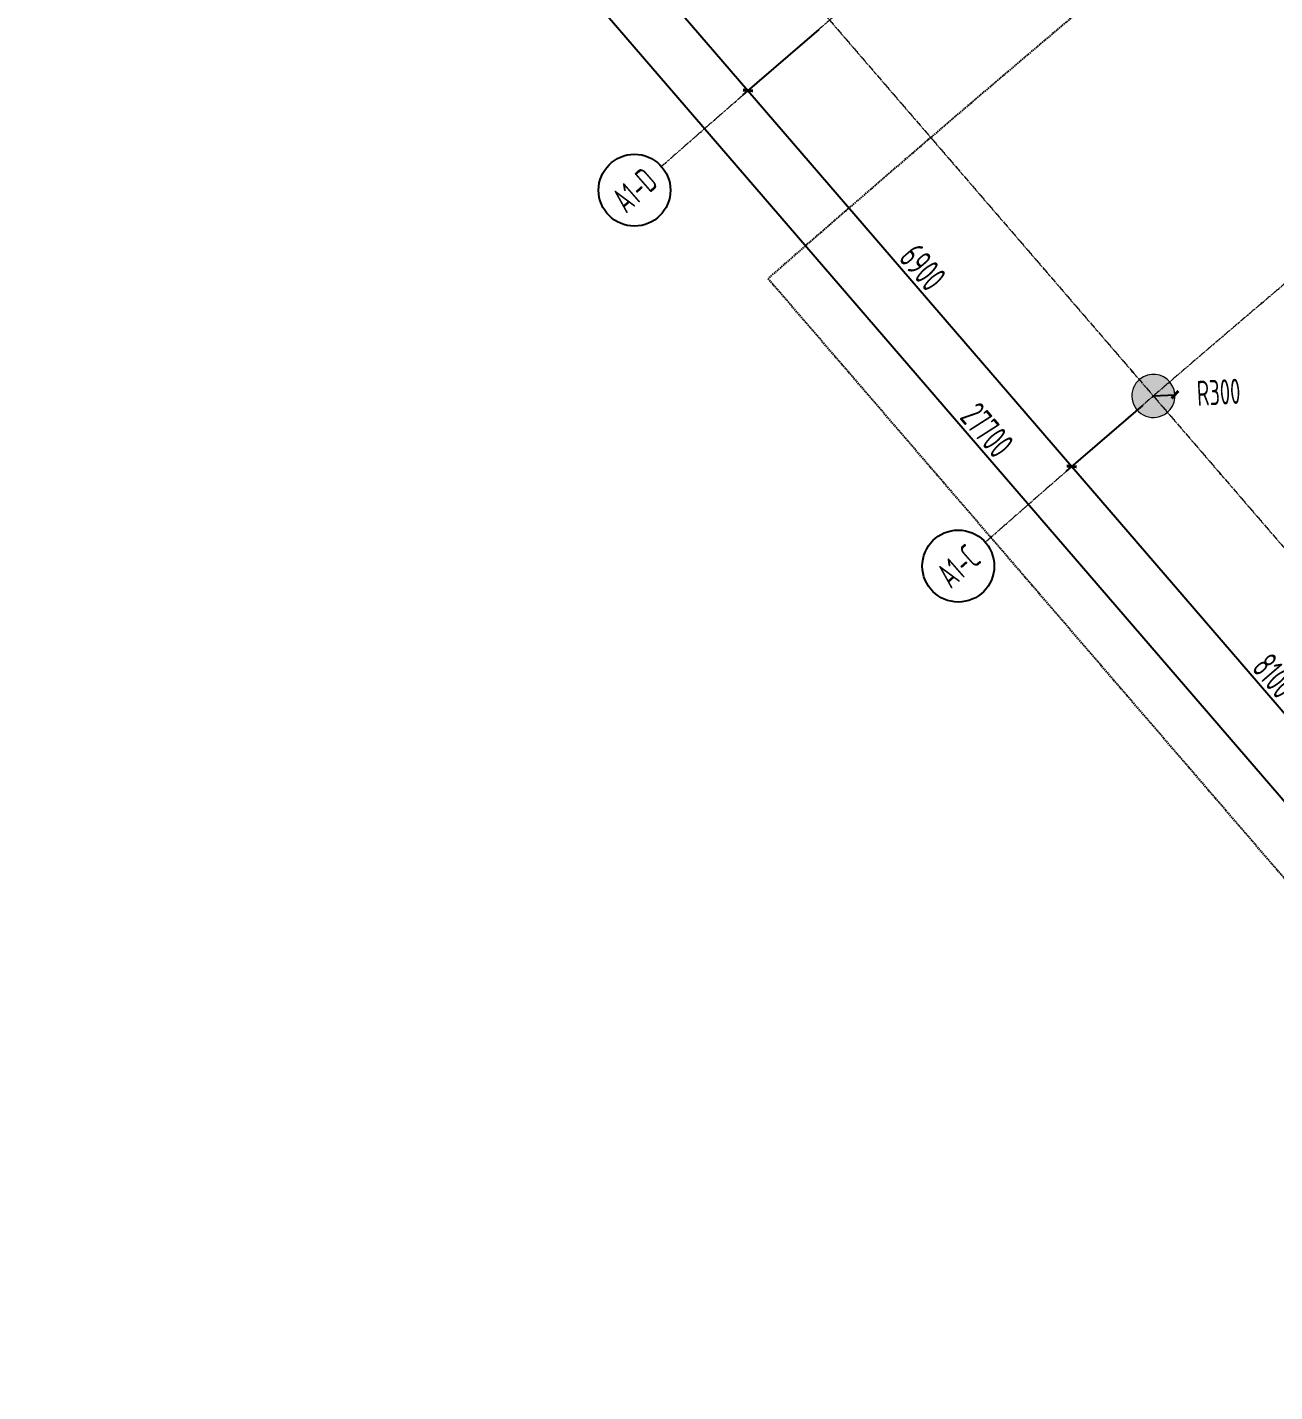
# Model space of a CAD drawing. Header units: millimetres. Extents: x 0 to 12095980, y -6694179 to 0.
# Drawn here: x 11566139 to 11583493, y -6479462 to -6460484 of the extents above; entities that cross this region are included whole.
import ezdxf
from ezdxf.enums import TextEntityAlignment as Align

# ---------------------------------------------------------------- set-up
doc = ezdxf.new("R2010")
doc.units = ezdxf.units.MM
doc.header["$LTSCALE"] = 10
doc.linetypes.add('A1-RG-AXIS$0$CENTER', pattern=[50.8, 31.75, -6.35, 6.35, -6.35])
doc.linetypes.add('A1-RI-F2$0$HIDDEN2', pattern=[0.1875, 0.125, -0.0625])
for name, color, linetype in [('A1-RG-AXIS$0$A-COLU-HATH', 8, 'Continuous'), ('A1-RG-AXIS$0$A-COLUMN', 7, 'Continuous'), ('A1-RG-AXIS$0$A-DETL-PEN0', 247, 'Continuous'), ('A1-RG-AXIS$0$A-DIMS-100', 1, 'Continuous'), ('A1-RG-AXIS$0$A-SYMB-NAME', 13, 'Continuous'), ('A1-RI-F2$0$A-DIMS-1：100', 1, 'Continuous'), ('A1-RI-F2$0$A-FUZHUXIAN', 55, 'A1-RI-F2$0$HIDDEN2'), ('A1-RI-F2$0$A-TEXT1', 4, 'Continuous')]:
    doc.layers.add(name, color=color, linetype=linetype)
doc.layers.add('A1-RG-AXIS$0$A-GRID', color=1, linetype='A1-RG-AXIS$0$CENTER', lineweight=9)
doc.styles.add('A1-RG-AXIS$0$A1-RG-AXIS$0$XD2008', font='xd-hzs.shx', dxfattribs={"width": 0.7, "bigfont": 'xd-hztxt.shx'})
doc.styles.add('A1-RG-AXIS$0$XD2008', font='xd-hzs.shx', dxfattribs={"width": 0.7, "bigfont": 'xd-hztxt.shx'})
doc.styles.add('A1-RI-F2$0$ECADI', font='gbeitc.shx', dxfattribs={"width": 0.7, "bigfont": 'gbcbig.shx'})
doc.styles.add('A1-RI-F2$0$XD2008', font='xd-hzs.shx', dxfattribs={"width": 0.7, "bigfont": 'xd-hztxt.shx'})
doc.dimstyles.new('A1-RG-AXIS$0$XD100$0', dxfattribs={"dimscale": 100, "dimtxt": 5.5, "dimasz": 1, "dimexe": 1, "dimexo": 2, "dimgap": 0.5, "dimtad": 1, "dimdec": 0, "dimdsep": 46, "dimtxsty": 'A1-RG-AXIS$0$XD2008', "dimblk": 'A1-RG-AXIS$0$_ArchTick', "dimblk1": 'A1-RG-AXIS$0$_ArchTick', "dimblk2": 'A1-RG-AXIS$0$_ArchTick', "dimsah": 1, "dimcen": 2.5, "dimclrt": 4, "dimazin": 0, "dimtfac": 1, "dimtdec": 0, "dimtix": 1, "dimtmove": 0, "dimatfit": 3, "dimfxl": 1, "dimtolj": 1, "dimtzin": 0, "dimarcsym": 0})
doc.dimstyles.new('A1-RI-F2$0$XD100', dxfattribs={"dimscale": 100, "dimtxt": 3.5, "dimasz": 1, "dimexe": 1, "dimexo": 2, "dimgap": 1, "dimtad": 1, "dimdec": 0, "dimdsep": 46, "dimtxsty": 'A1-RI-F2$0$XD2008', "dimblk": 'A1-RI-F2$0$_ArchTick', "dimcen": 2.5, "dimclrd": 1, "dimclre": 1, "dimclrt": 4, "dimaunit": 1, "dimadec": 0, "dimazin": 0, "dimtfac": 1, "dimtdec": 0, "dimtix": 1, "dimtmove": 2, "dimatfit": 3, "dimfxl": 1, "dimtolj": 1, "dimtzin": 0, "dimarcsym": 0})

# ---------------------------------------------------------------- blocks, each defined once
blk = doc.blocks.new('A1-RI-F2$0$_ArchTick')
at = {"color": 0, "linetype": 'ByBlock', "const_width": 0.4}
blk.add_lwpolyline([(-0.5, -0.5), (0.5, 0.5)], dxfattribs=at)
blk = doc.blocks.new('*D48')
at = {"layer": 'A1-RI-F2$0$A-DIMS-1：100', "color": 1, "linetype": 'ByBlock', "lineweight": -2, "transparency": 16777216}
blk.add_line((11581805, -6465612), (11582105, -6465595), dxfattribs=at)
at = {"layer": 'A1-RI-F2$0$A-DIMS-1：100', "color": 1, "linetype": 'ByBlock', "lineweight": -2, "transparency": 16777216, "xscale": 100, "yscale": 100, "zscale": 100, "rotation": 3.206619953739898}
blk.add_blockref('A1-RI-F2$0$_ArchTick', (11582105, -6465595), dxfattribs=at)
at = {"layer": 'A1-RI-F2$0$A-DIMS-1：100', "color": 4, "linetype": 'ByBlock', "transparency": 16777216, "insert": (11582712, -6465561), "char_height": 350, "attachment_point": 5, "rotation": 3.2066, "style": 'A1-RI-F2$0$XD2008'}
blk.add_mtext('\\A1;R300', dxfattribs=at)
blk = doc.blocks.new('A1-RG-AXIS$0$_ArchTick')
at = {"color": 0, "linetype": 'ByBlock', "const_width": 0.4}
blk.add_lwpolyline([(-0.5, -0.5), (0.5, 0.5)], dxfattribs=at)
blk = doc.blocks.new('*D717')
at = {"layer": 'A1-RG-AXIS$0$A-DIMS-100', "color": 0, "lineweight": -2, "transparency": 16777216}
for p, q in [((11571862, -6454379), (11570195, -6455815)), ((11570271, -6455750), (11588352, -6476735)), ((11589943, -6475365), (11588276, -6476801))]:
    blk.add_line(p, q, dxfattribs=at)
at = {"layer": 'A1-RG-AXIS$0$A-DIMS-100', "color": 0, "lineweight": -2, "transparency": 16777216, "xscale": 100, "yscale": 100, "zscale": 100}
for p, rotation in [((11570271, -6455750), 130.7474706807866), ((11588352, -6476735), 310.7474706807866)]:
    blk.add_blockref('A1-RG-AXIS$0$_ArchTick', p, dxfattribs=dict(at, rotation=rotation))
at = {"layer": 'A1-RG-AXIS$0$A-DIMS-100', "color": 4, "transparency": 16777216, "insert": (11579491, -6466088), "char_height": 375, "attachment_point": 5, "rotation": 310.7475, "style": 'A1-RG-AXIS$0$XD2008'}
blk.add_mtext('\\A1;27700', dxfattribs=at)
blk = doc.blocks.new('*D718')
at = {"layer": 'A1-RG-AXIS$0$A-DIMS-100', "color": 0, "lineweight": -2, "transparency": 16777216}
for p, q in [((11581653, -6465743), (11580592, -6466657)), ((11580668, -6466592), (11585954, -6472729)), ((11586939, -6471880), (11585878, -6472794))]:
    blk.add_line(p, q, dxfattribs=at)
at = {"layer": 'A1-RG-AXIS$0$A-DIMS-100', "color": 0, "lineweight": -2, "transparency": 16777216, "xscale": 100, "yscale": 100, "zscale": 100}
for p, rotation in [((11580668, -6466592), 130.7384765822796), ((11585954, -6472729), 310.7384765822796)]:
    blk.add_blockref('A1-RG-AXIS$0$_ArchTick', p, dxfattribs=dict(at, rotation=rotation))
at = {"layer": 'A1-RG-AXIS$0$A-DIMS-100', "color": 4, "transparency": 16777216, "insert": (11583491, -6469505), "char_height": 375, "attachment_point": 5, "rotation": 310.7385, "style": 'A1-RG-AXIS$0$XD2008'}
blk.add_mtext('\\A1;8100', dxfattribs=at)
blk = doc.blocks.new('*D719')
at = {"layer": 'A1-RG-AXIS$0$A-DIMS-100', "color": 0, "lineweight": -2, "transparency": 16777216}
for p, q in [((11577150, -6460515), (11576089, -6461429)), ((11576165, -6461363), (11580668, -6466592)), ((11581653, -6465743), (11580592, -6466657))]:
    blk.add_line(p, q, dxfattribs=at)
at = {"layer": 'A1-RG-AXIS$0$A-DIMS-100', "color": 0, "lineweight": -2, "transparency": 16777216, "xscale": 100, "yscale": 100, "zscale": 100}
for p, rotation in [((11576165, -6461363), 130.738476582275), ((11580668, -6466592), 310.738476582275)]:
    blk.add_blockref('A1-RG-AXIS$0$_ArchTick', p, dxfattribs=dict(at, rotation=rotation))
at = {"layer": 'A1-RG-AXIS$0$A-DIMS-100', "color": 4, "transparency": 16777216, "insert": (11578596, -6463822), "char_height": 375, "attachment_point": 5, "rotation": 310.7385, "style": 'A1-RG-AXIS$0$XD2008'}
blk.add_mtext('\\A1;6900', dxfattribs=at)
blk = doc.blocks.new('*D720')
at = {"layer": 'A1-RG-AXIS$0$A-DIMS-100', "color": 0, "lineweight": -2, "transparency": 16777216}
for p, q in [((11571864, -6454377), (11570803, -6455291)), ((11570879, -6455226), (11576165, -6461363)), ((11577150, -6460515), (11576089, -6461429))]:
    blk.add_line(p, q, dxfattribs=at)
at = {"layer": 'A1-RG-AXIS$0$A-DIMS-100', "color": 0, "lineweight": -2, "transparency": 16777216, "xscale": 100, "yscale": 100, "zscale": 100}
for p, rotation in [((11570879, -6455226), 130.7384765822831), ((11576165, -6461363), 310.7384765822831)]:
    blk.add_blockref('A1-RG-AXIS$0$_ArchTick', p, dxfattribs=dict(at, rotation=rotation))
at = {"layer": 'A1-RG-AXIS$0$A-DIMS-100', "color": 4, "transparency": 16777216, "insert": (11573702, -6458140), "char_height": 375, "attachment_point": 5, "rotation": 310.7385, "style": 'A1-RG-AXIS$0$XD2008'}
blk.add_mtext('\\A1;8100', dxfattribs=at)
blk = doc.blocks.new('A1-RG-AXIS$0$Round Column1 - 600 mm Diameter-1418243-一层平面 校行政中心 FIRST FLOOR PLAN')
at = {"layer": 'A1-RG-AXIS$0$A-COLUMN', "lineweight": 9}
for start, end in [(90, 180), (0, 90), (180, 0)]:
    blk.add_arc((0, 0), 300, start, end, dxfattribs=at)
blk = doc.blocks.new('A1-RG-AXIS$0$colu')
at = {"layer": 'A1-RG-AXIS$0$A-COLU-HATH', "linetype": 'ByBlock'}
blk.add_hatch(color=256, dxfattribs=at).paths.add_polyline_path([(11582040, -6465425, 0.414214), (11581618, -6465377, 0.414214), (11581571, -6465799, 1)])
at = {"layer": 'A1-RG-AXIS$0$A-COLUMN', "rotation": 309.0484412447464}
blk.add_blockref('A1-RG-AXIS$0$Round Column1 - 600 mm Diameter-1418243-一层平面 校行政中心 FIRST FLOOR PLAN', (11581805, -6465612), dxfattribs=at)
blk = doc.blocks.new('A1-RG-AXIS$0$A1zhouhao')
at = {"color": 13}
blk.add_circle((11937809, -6402822), 500, dxfattribs=at)
at = {"style": 'A1-RG-AXIS$0$A1-RG-AXIS$0$XD2008', "width": 0.7}
blk.add_attdef('GRID', text='', height=500, dxfattribs=at).set_placement((11937809, -6402822), align=Align.MIDDLE)
blk = doc.blocks.new('A1-RG-AXIS')
at = {"layer": 'A1-RG-AXIS$0$A-DETL-PEN0', "linetype": 'A1-RG-AXIS$0$CENTER'}
for p, q in [((11579050.9, -6462416.8), (11579064, -6462431.9)), ((11580277.6, -6463840.5), (11580290.6, -6463855.6)), ((11581504.2, -6465264.2), (11581517.2, -6465279.3)), ((11582730.8, -6466687.9), (11582743.9, -6466703.1))]:
    blk.add_line(p, q, dxfattribs=at)
blk.add_arc((11778731.2, -6694179.1), 301699.9, 130.370222, 130.37402, dxfattribs=at)
at = {"layer": 'A1-RG-AXIS$0$A-GRID', "linetype": 'A1-RG-AXIS$0$CENTER', "ltscale": 0.05}
blk.add_lwpolyline([(11566139, -6447430.3), (11593295, -6478949.3)], dxfattribs=at)
blk.add_arc((11778731.9, -6694178.6), 308600, 107.574373, 131.323037, dxfattribs=at)
at = {"layer": 'A1-RG-AXIS$0$A-GRID', "ltscale": 0.05}
blk.add_arc((11778731.9, -6694178.6), 301700, 107.53359, 131.336201, dxfattribs=at)
at = {"layer": 'A1-RG-AXIS$0$A-COLU-HATH', "linetype": 'ByBlock'}
blk.add_blockref('A1-RG-AXIS$0$colu', (0, 0), dxfattribs=at)
at = {"layer": 'A1-RG-AXIS$0$A-SYMB-NAME', "linetype": 'ByBlock'}
ref = blk.add_blockref('A1-RG-AXIS$0$A1zhouhao', (-1620985.7, -9526129.9), dxfattribs=dict(at, rotation=41.27662153606238))
ref.add_attrib('GRID', 'A1-D', dxfattribs={"layer": '0', "color": 4, "height": 350, "rotation": 41.27662, "style": 'A1-RG-AXIS$0$A1-RG-AXIS$0$XD2008', "width": 0.7}).set_placement((11574586.4, -6462750.3), align=Align.MIDDLE)
ref = blk.add_blockref('A1-RG-AXIS$0$A1zhouhao', (-1615834.2, -9534144.9), dxfattribs=dict(at, rotation=41.28872405168624))
ref.add_attrib('GRID', 'A1-C', dxfattribs={"layer": '0', "color": 4, "height": 350, "rotation": 41.28872, "style": 'A1-RG-AXIS$0$A1-RG-AXIS$0$XD2008', "width": 0.7}).set_placement((11579090.6, -6467978), align=Align.MIDDLE)
at = {"layer": 'A1-RG-AXIS$0$A-DIMS-100'}
for p1, p2, distance, picture, middle in [((11572013.5, -6454248.7), (11590094, -6475234), -2300, '*D717', (11579491.2, -6466087.6)), ((11572015.8, -6454246.7), (11577301.9, -6460384), -1500.7, '*D720', (11573701.7, -6458139.7)), ((11577301.9, -6460384), (11581804.9, -6465612.2), -1500.7, '*D719', (11578596.3, -6463822.5)), ((11581804.9, -6465612.2), (11587091, -6471749.5), -1500.7, '*D718', (11583490.9, -6469505.2))]:
    dim = blk.add_aligned_dim(p1=p1, p2=p2, distance=distance, dimstyle='A1-RG-AXIS$0$XD100$0', override={"dimtxt": 3.75}, dxfattribs=at)
    dim.commit()
    dim.dimension.update_dxf_attribs({"geometry": picture, "text_midpoint": middle})
blk = doc.blocks.new('A1-RI-F2')
at = {"layer": 'A1-RI-F2$0$A-FUZHUXIAN', "ltscale": 15}
blk.add_lwpolyline([(11697385.2, -6408952.1, 0.0114998), (11684356.2, -6412994.1), (11685659.5, -6416881.5, 0.0845607), (11599102.5, -6463333.2), (11592167, -6454412), (11594287.7, -6452776.4, 0), (11592699.6, -6450703.6, 0.0170298), (11576443.9, -6463978.8), (11589775.5, -6479462.1, -0.111917), (11700888.4, -6418975.6, -0.111917)], format="xyb", dxfattribs=at)
at = {"linetype": 'ByBlock'}
blk.add_blockref('A1-RG-AXIS', (0, 0), dxfattribs=at)
at = {"layer": 'A1-RI-F2$0$A-TEXT1', "style": 'A1-RI-F2$0$ECADI', "width": 0.7}
for tag, p in [('（-0.050）', (11749732.1, -6422418.7)), ('（结构标高）', (11757640.8, -6422418.7))]:
    blk.add_attdef(tag, p, '', height=375, dxfattribs=at)
at = {"layer": 'A1-RI-F2$0$A-DIMS-1：100', "color": 3, "linetype": 'ByBlock'}
dim = blk.add_radius_dim(center=(11581805.4, -6465611.8), mpoint=(11582104.9, -6465595), dimstyle='A1-RI-F2$0$XD100', override={"dimblk1": 'A1-RI-F2$0$_ArchTick', "dimblk2": 'A1-RI-F2$0$_ArchTick', "dimsah": 1}, dxfattribs=at)
dim.commit()
dim.dimension.update_dxf_attribs({"geometry": '*D48', "text_midpoint": (11582712.3, -6465561), "dimtype": 132})

msp = doc.modelspace()

# ---------------------------------------------------------------- block references
msp.add_blockref('A1-RI-F2', (0, 0))

doc.saveas('drawing.dxf')
